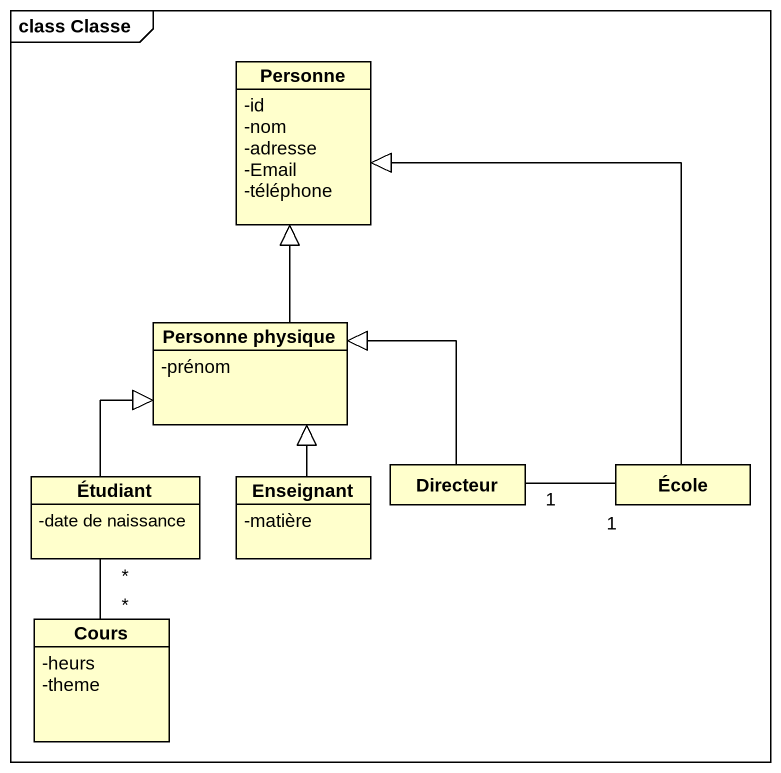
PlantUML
@startuml
mainframe class Classe
hide circle
hide empty members
skinparam classAttributeIconSize 0
class Personne {
  -id
  -nom
  -adresse
  -Email
  -téléphone
}
class "Personne physique" as Personne_physique {
  -prénom
}
class Directeur
class École
class Étudiant {
  -date de naissance
}
class Enseignant {
  -matière
}
class Cours {
  -heurs
  -theme
}
Personne_physique -up-|> Personne
Directeur -left-|> Personne_physique
Directeur "1" -right- "1" École
École -up-|> Personne
Étudiant -up-|> Personne_physique
Enseignant -up-|> Personne_physique
Cours "*" -up- "*" Étudiant
@enduml
